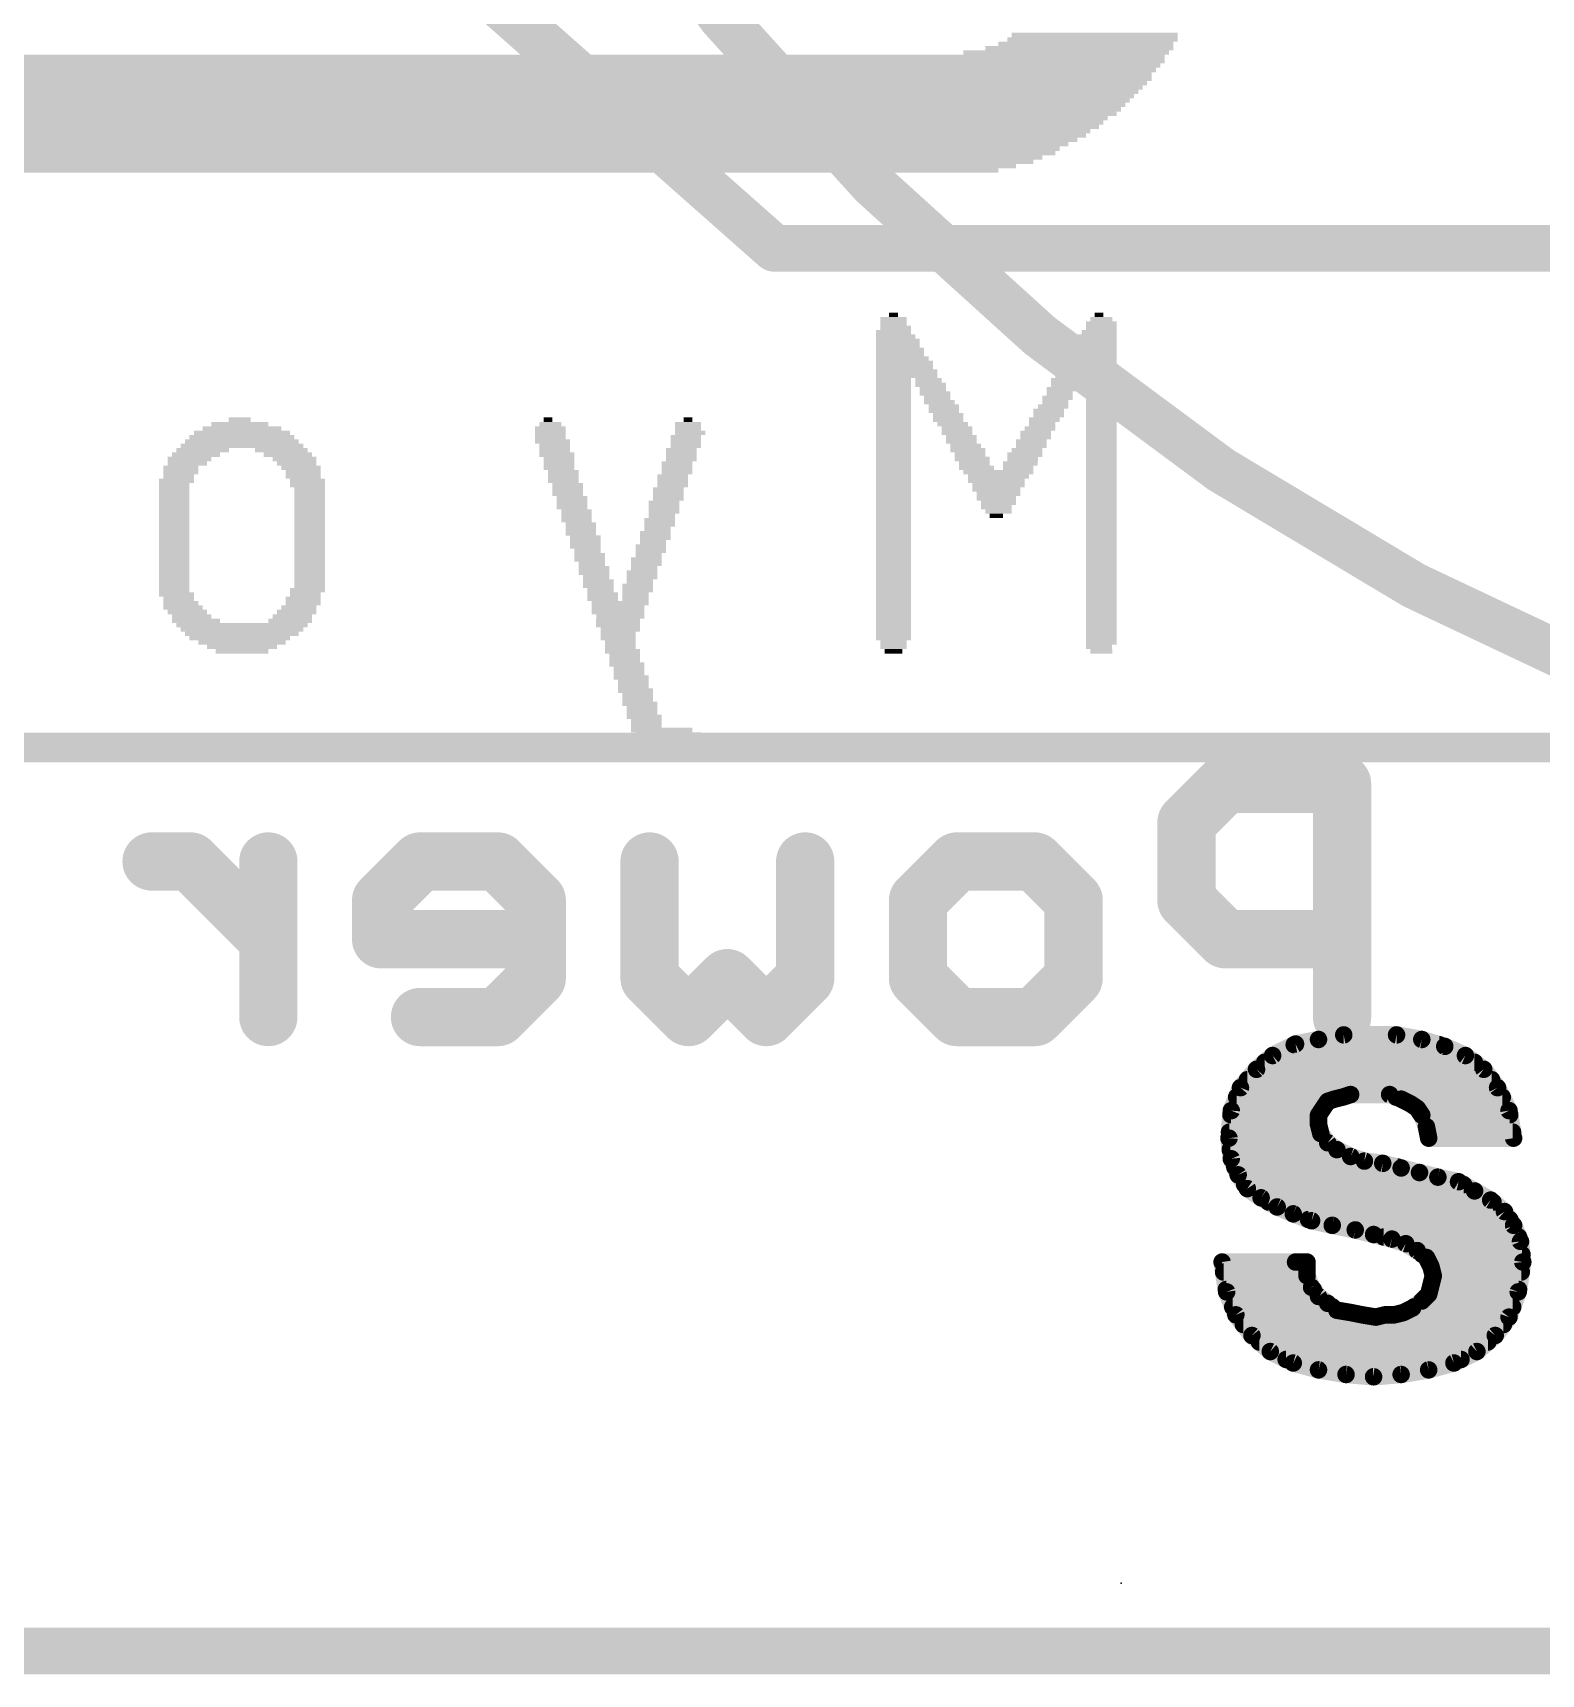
# Model space of a CAD drawing. Extents: x -53 to 61, y -36 to 25.
# Drawn here: x 0.7 to 7.27, y -10.52 to -3.36 of the extents above; entities that cross this region are included whole.
import ezdxf

# ---------------------------------------------------------------- set-up
doc = ezdxf.new("R2010")
doc.units = 0
for name, color, linetype in [('1', 12, 'CONTINUOUS'), ('16', 132, 'CONTINUOUS'), ('20', 53, 'CONTINUOUS'), ('21', 41, 'CONTINUOUS'), ('22', 40, 'CONTINUOUS'), ('23', 53, 'CONTINUOUS'), ('47', 253, 'CONTINUOUS'), ('51', 53, 'CONTINUOUS')]:
    doc.layers.add(name, color=color, linetype=linetype)

# ---------------------------------------------------------------- blocks, each defined once
blk = doc.blocks.new('RECT')
blk.add_solid([(-0.5, -0.5), (0.5, -0.5), (-0.5, 0.5), (0.5, 0.5)])

msp = doc.modelspace()

# ---------------------------------------------------------------- linework, layer by layer
at = {"layer": '1', "const_width": 0.2032}
msp.add_lwpolyline([(-26.162, -10.414), (26.162, -10.414)], dxfattribs=at)
at = {"layer": '16', "const_width": 0.2032}
msp.add_lwpolyline([(-26.162, -10.414), (26.162, -10.414)], dxfattribs=at)
at = {"layer": '20', "const_width": 0.2032}
msp.add_lwpolyline([(-18.2245, -10.414), (18.2245, -10.414)], dxfattribs=at)
at = {"layer": '21'}
for points, const_width in [([(3.93, -4.302), (0.88, -1.602)], 0.2032), ([(18.93, -4.302), (3.93, -4.302)], 0.2032), ([(6.1995, -7.7695), (6.2995, -7.7495)], 0.0762), ([(6.2995, -7.7495), (6.4095, -7.7295)], 0.0762), ([(6.4095, -7.7295), (6.6395, -7.7295)], 0.0762), ([(6.6395, -7.7295), (6.7495, -7.7495)], 0.0762), ([(6.7495, -7.7495), (6.8495, -7.7795)], 0.0762), ([(6.0295, -7.8795), (6.0995, -7.8195)], 0.0762), ([(6.0995, -7.8195), (6.1995, -7.7695)], 0.0762), ([(6.1937, -7.7724), (6.8258, -7.7724)], 0.0762), ([(6.8495, -7.7795), (6.9395, -7.8195)], 0.0762), ([(6.9395, -7.8195), (7.0195, -7.8795)], 0.0762), ([(5.9595, -7.9595), (6.0295, -7.8795)], 0.0762), ([(6.0655, -7.8486), (6.9783, -7.8486)], 0.0762), ([(7.0195, -7.8795), (7.0795, -7.9595)], 0.0762), ([(5.9195, -8.0595), (5.9595, -7.9595)], 0.0762), ([(5.9899, -7.9248), (7.0535, -7.9248)], 0.0762), ([(7.0795, -7.9595), (7.1295, -8.0595)], 0.0762), ([(5.9429, -8.001), (6.4035, -8.001)], 0.0762), ([(6.3195, -8.0495), (6.2995, -8.0795)], 0.0762), ([(6.3395, -8.0195), (6.3195, -8.0495)], 0.0762), ([(6.3695, -8.0095), (6.3395, -8.0195)], 0.0762), ([(6.4095, -7.9995), (6.3695, -8.0095)], 0.0762), ([(6.4395, -7.9895), (6.4095, -7.9995)], 0.0762), ([(6.6095, -7.9895), (6.4395, -7.9895)], 0.0762), ([(6.6595, -8.0095), (6.6095, -7.9895)], 0.0762), ([(6.6383, -8.001), (7.1002, -8.001)], 0.0762), ([(6.6995, -8.0295), (6.6595, -8.0095)], 0.0762), ([(6.7295, -8.0495), (6.6995, -8.0295)], 0.0762), ([(6.7495, -8.0795), (6.7295, -8.0495)], 0.0762), ([(5.9095, -8.1795), (5.9195, -8.0595)], 0.0762), ([(5.918, -8.0772), (6.301, -8.0772)], 0.0762), ([(6.2995, -8.0795), (6.2995, -8.1195)], 0.0762), ([(6.2995, -8.1195), (6.3095, -8.1595)], 0.0762), ([(6.748, -8.0772), (7.1325, -8.0772)], 0.0762), ([(6.7695, -8.1295), (6.7495, -8.0795)], 0.0762), ([(7.1295, -8.0595), (7.1495, -8.1795)], 0.0762), ([(5.9195, -8.2695), (5.9095, -8.1795)], 0.0762), ([(5.9117, -8.1534), (6.308, -8.1534)], 0.0762), ([(6.3095, -8.1595), (6.3395, -8.1995)], 0.0762), ([(6.7795, -8.1795), (6.7695, -8.1295)], 0.0762), ([(6.7743, -8.1534), (7.1452, -8.1534)], 0.0762), ([(7.1495, -8.1795), (6.7795, -8.1795)], 0.0762), ([(5.9151, -8.2296), (6.3797, -8.2296)], 0.0762), ([(6.3395, -8.1995), (6.3795, -8.2295)], 0.0762), ([(6.3795, -8.2295), (6.4395, -8.2595)], 0.0762), ([(6.4395, -8.2595), (6.4995, -8.2795)], 0.0762), ([(5.9495, -8.3395), (5.9195, -8.2695)], 0.0762), ([(5.9351, -8.3058), (6.6447, -8.3058)], 0.0762), ([(6.4995, -8.2795), (6.5795, -8.2895)], 0.0762), ([(6.5795, -8.2895), (6.6595, -8.3095)], 0.0762), ([(6.6595, -8.3095), (6.7395, -8.3295)], 0.0762), ([(6.7395, -8.3295), (6.8195, -8.3495)], 0.0762), ([(5.9895, -8.3995), (5.9495, -8.3395)], 0.0762), ([(5.9778, -8.382), (6.9314, -8.382)], 0.0762), ([(6.0495, -8.4395), (5.9895, -8.3995)], 0.0762), ([(6.8195, -8.3495), (6.9095, -8.3695)], 0.0762), ([(6.9095, -8.3695), (6.9795, -8.4095)], 0.0762), ([(6.1195, -8.4795), (6.0495, -8.4395)], 0.0762), ([(6.0822, -8.4582), (7.0599, -8.4582)], 0.0762), ([(6.9795, -8.4095), (7.0495, -8.4495)], 0.0762), ([(7.0495, -8.4495), (7.1095, -8.4995)], 0.0762), ([(6.1895, -8.5095), (6.1195, -8.4795)], 0.0762), ([(6.2695, -8.5395), (6.1895, -8.5095)], 0.0762), ([(6.2559, -8.5344), (7.1328, -8.5344)], 0.0762), ([(6.3595, -8.5595), (6.2695, -8.5395)], 0.0762), ([(7.1095, -8.4995), (7.1495, -8.5595)], 0.0762), ([(6.4595, -8.5795), (6.3595, -8.5595)], 0.0762), ([(6.5395, -8.5995), (6.4595, -8.5795)], 0.0762), ([(6.6195, -8.6195), (6.5395, -8.5995)], 0.0762), ([(6.5839, -8.6106), (7.1714, -8.6106)], 0.0762), ([(6.6795, -8.6395), (6.6195, -8.6195)], 0.0762), ([(7.1495, -8.5595), (7.1795, -8.6295)], 0.0762), ([(6.7295, -8.6695), (6.6795, -8.6395)], 0.0762), ([(6.7695, -8.6995), (6.7295, -8.6695)], 0.0762), ([(6.7526, -8.6868), (7.1859, -8.6868)], 0.0762), ([(7.1795, -8.6295), (7.1895, -8.7195)], 0.0762), ([(5.8995, -8.8495), (5.8795, -8.7195)], 0.0762), ([(5.8795, -8.7195), (6.1995, -8.7195)], 0.0762), ([(5.8862, -8.763), (6.2495, -8.763)], 0.0762), ([(6.1995, -8.7195), (6.2495, -8.7195)], 0.0762), ([(6.2495, -8.7195), (6.2495, -8.7795)], 0.0762), ([(6.7895, -8.7395), (6.7695, -8.6995)], 0.0762), ([(6.7995, -8.7795), (6.7895, -8.7395)], 0.0762), ([(6.7954, -8.763), (7.1828, -8.763)], 0.0762), ([(7.1895, -8.7195), (7.1695, -8.8495)], 0.0762), ([(6.2495, -8.7795), (6.2695, -8.8295)], 0.0762), ([(6.2695, -8.8295), (6.2995, -8.8695)], 0.0762), ([(6.7795, -8.8595), (6.7895, -8.8195)], 0.0762), ([(6.7895, -8.8195), (6.7995, -8.7795)], 0.0762), ([(5.8979, -8.8392), (6.2768, -8.8392)], 0.0762), ([(5.9395, -8.9495), (5.8995, -8.8495)], 0.0762), ([(6.2995, -8.8695), (6.3395, -8.8995)], 0.0762), ([(6.3395, -8.8995), (6.3795, -8.9295)], 0.0762), ([(6.7095, -8.9195), (6.7495, -8.8895)], 0.0762), ([(6.7495, -8.8895), (6.7795, -8.8595)], 0.0762), ([(6.7846, -8.8392), (7.1711, -8.8392)], 0.0762), ([(7.1695, -8.8495), (7.1295, -8.9595)], 0.0762), ([(5.9259, -8.9154), (6.3607, -8.9154)], 0.0762), ([(6.0095, -9.0395), (5.9395, -8.9495)], 0.0762), ([(6.3795, -8.9295), (6.4395, -8.9395)], 0.0762), ([(6.4395, -8.9395), (6.4895, -8.9495)], 0.0762), ([(6.4895, -8.9495), (6.5495, -8.9595)], 0.0762), ([(6.5495, -8.9595), (6.5895, -8.9495)], 0.0762), ([(6.5895, -8.9495), (6.6295, -8.9495)], 0.0762), ([(6.6295, -8.9495), (6.6695, -8.9395)], 0.0762), ([(6.6695, -8.9395), (6.7095, -8.9195)], 0.0762), ([(6.715, -8.9154), (7.1455, -8.9154)], 0.0762), ([(7.1295, -8.9595), (7.0695, -9.0395)], 0.0762), ([(5.9722, -8.9916), (7.1054, -8.9916)], 0.0762), ([(6.0895, -9.1095), (6.0095, -9.0395)], 0.0762), ([(7.0695, -9.0395), (6.9895, -9.1095)], 0.0762), ([(6.0418, -9.0678), (7.0372, -9.0678)], 0.0762), ([(6.1895, -9.1595), (6.0895, -9.1095)], 0.0762), ([(6.9895, -9.1095), (6.8895, -9.1595)], 0.0762), ([(6.1585, -9.144), (6.9205, -9.144)], 0.0762), ([(6.2995, -9.1895), (6.1895, -9.1595)], 0.0762), ([(6.4195, -9.2095), (6.2995, -9.1895)], 0.0762), ([(6.7795, -9.1895), (6.6595, -9.2095)], 0.0762), ([(6.8895, -9.1595), (6.7795, -9.1895)], 0.0762), ([(6.5395, -9.2195), (6.4195, -9.2095)], 0.0762), ([(6.6595, -9.2095), (6.5395, -9.2195)], 0.0762)]:
    msp.add_lwpolyline(points, dxfattribs=dict(at, const_width=const_width))
for points, const_width in [([(3.93, -4.2512, 1), (3.93, -4.3528)], 0.1016), ([(3.8963, -4.34, 1), (3.9637, -4.264)], 0.1016), ([(6.2961, -7.7308, 1), (6.3029, -7.7682)], 0.0381), ([(6.3032, -7.7682, 1), (6.2958, -7.7308)], 0.0381), ([(6.4095, -7.7105, 1), (6.4095, -7.7486)], 0.0381), ([(6.4129, -7.7482, 1), (6.4061, -7.7108)], 0.0381), ([(6.6429, -7.7108, 1), (6.6361, -7.7482)], 0.0381), ([(6.6395, -7.7486, 1), (6.6395, -7.7105)], 0.0381), ([(6.755, -7.7313, 1), (6.744, -7.7677)], 0.0381), ([(6.7461, -7.7682, 1), (6.7529, -7.7308)], 0.0381), ([(6.091, -7.8025, 1), (6.108, -7.8365)], 0.0381), ([(6.1119, -7.834, 1), (6.0871, -7.805)], 0.0381), ([(6.1937, -7.7534, 1), (6.1937, -7.7915)], 0.0381), ([(6.1958, -7.7508, 1), (6.2032, -7.7882)], 0.0381), ([(6.208, -7.7865, 1), (6.191, -7.7525)], 0.0381), ([(6.8258, -7.7915, 1), (6.8258, -7.7534)], 0.0381), ([(6.8572, -7.7621, 1), (6.8418, -7.7969)], 0.0381), ([(6.844, -7.7977, 1), (6.855, -7.7613)], 0.0381), ([(6.9509, -7.8043, 1), (6.9281, -7.8347)], 0.0381), ([(6.9318, -7.8369, 1), (6.9472, -7.8021)], 0.0381), ([(6.0171, -7.865, 1), (6.0419, -7.894)], 0.0381), ([(6.0438, -7.892, 1), (6.0152, -7.867)], 0.0381), ([(6.0655, -7.8296, 1), (6.0655, -7.8677)], 0.0381), ([(6.9783, -7.8677, 1), (6.9783, -7.8296)], 0.0381), ([(7.0347, -7.8681, 1), (7.0043, -7.8909)], 0.0381), ([(7.0081, -7.8947, 1), (7.0309, -7.8643)], 0.0381), ([(5.9452, -7.947, 1), (5.9738, -7.972)], 0.0381), ([(5.9772, -7.9666, 1), (5.9418, -7.9524)], 0.0381), ([(5.9899, -7.9058, 1), (5.9899, -7.9439)], 0.0381), ([(7.0535, -7.9439, 1), (7.0535, -7.9058)], 0.0381), ([(7.0965, -7.951, 1), (7.0625, -7.968)], 0.0381), ([(7.0643, -7.9709, 1), (7.0947, -7.9481)], 0.0381), ([(5.9429, -7.982, 1), (5.9429, -8.0201)], 0.0381), ([(6.3354, -8.0601, 1), (6.3036, -8.0389)], 0.0381), ([(6.3335, -8.0014, 1), (6.3455, -8.0376)], 0.0381), ([(6.3554, -8.0301, 1), (6.3236, -8.0089)], 0.0381), ([(6.3649, -7.991, 1), (6.3741, -8.028)], 0.0381), ([(6.3755, -8.0276, 1), (6.3635, -7.9914)], 0.0381), ([(6.4035, -7.9814, 1), (6.4155, -8.0176)], 0.0381), ([(6.4035, -8.0201, 1), (6.4035, -7.982)], 0.0381), ([(6.4141, -8.018, 1), (6.4049, -7.981)], 0.0381), ([(6.4395, -7.9705, 1), (6.4395, -8.0085)], 0.0381), ([(6.4455, -8.0076, 1), (6.4335, -7.9714)], 0.0381), ([(6.6166, -7.9718, 1), (6.6024, -8.0072)], 0.0381), ([(6.6095, -8.0085, 1), (6.6095, -7.9705)], 0.0381), ([(6.6383, -7.982, 1), (6.6383, -8.0201)], 0.0381), ([(6.668, -7.9925, 1), (6.651, -8.0265)], 0.0381), ([(6.6524, -8.0272, 1), (6.6666, -7.9918)], 0.0381), ([(6.7101, -8.0136, 1), (6.6889, -8.0454)], 0.0381), ([(6.691, -8.0465, 1), (6.708, -8.0125)], 0.0381), ([(6.7454, -8.0389, 1), (6.7136, -8.0601)], 0.0381), ([(7.1002, -8.0201, 1), (7.1002, -7.982)], 0.0381), ([(5.918, -8.0582, 1), (5.918, -8.0963)], 0.0381), ([(5.9018, -8.0524, 1), (5.9372, -8.0666)], 0.0381), ([(5.9385, -8.0611, 1), (5.9005, -8.0579)], 0.0381), ([(6.2836, -8.0689, 1), (6.3154, -8.0901)], 0.0381), ([(6.3186, -8.0795, 1), (6.2805, -8.0795)], 0.0381), ([(6.318, -8.1149, 1), (6.281, -8.1241)], 0.0381), ([(6.3036, -8.0389, 1), (6.3354, -8.0601)], 0.0381), ([(6.301, -8.0963, 1), (6.301, -8.0582)], 0.0381), ([(6.7189, -8.0654, 1), (6.7401, -8.0336)], 0.0381), ([(6.748, -8.0582, 1), (6.748, -8.0963)], 0.0381), ([(6.7672, -8.0724, 1), (6.7318, -8.0866)], 0.0381), ([(6.7336, -8.0901, 1), (6.7654, -8.0689)], 0.0381), ([(7.1483, -8.0564, 1), (7.1107, -8.0626)], 0.0381), ([(7.1125, -8.068, 1), (7.1465, -8.051)], 0.0381), ([(7.1325, -8.0963, 1), (7.1325, -8.0582)], 0.0381), ([(5.9284, -8.1774, 1), (5.8906, -8.1816)], 0.0381), ([(5.9117, -8.1343, 1), (5.9117, -8.1724)], 0.0381), ([(6.2805, -8.1195, 1), (6.3186, -8.1195)], 0.0381), ([(6.3247, -8.1481, 1), (6.2943, -8.1709)], 0.0381), ([(6.291, -8.1641, 1), (6.328, -8.1549)], 0.0381), ([(6.308, -8.1724, 1), (6.308, -8.1343)], 0.0381), ([(6.7882, -8.1258, 1), (6.7508, -8.1332)], 0.0381), ([(6.7518, -8.1366, 1), (6.7872, -8.1224)], 0.0381), ([(6.7743, -8.1343, 1), (6.7743, -8.1724)], 0.0381), ([(6.7795, -8.1605, 1), (6.7795, -8.1986)], 0.0381), ([(7.1452, -8.1724, 1), (7.1452, -8.1343)], 0.0381), ([(7.1495, -8.1986, 1), (7.1495, -8.1605)], 0.0381), ([(5.8905, -8.1779, 1), (5.9285, -8.1811)], 0.0381), ([(5.9151, -8.2105, 1), (5.9151, -8.2486)], 0.0381), ([(6.3509, -8.1843, 1), (6.3281, -8.2147)], 0.0381), ([(6.3243, -8.2109, 1), (6.3547, -8.1881)], 0.0381), ([(6.388, -8.2125, 1), (6.371, -8.2465)], 0.0381), ([(6.3681, -8.2447, 1), (6.3909, -8.2143)], 0.0381), ([(6.3797, -8.2486, 1), (6.3797, -8.2105)], 0.0381), ([(6.4455, -8.2414, 1), (6.4335, -8.2776)], 0.0381), ([(6.431, -8.2765, 1), (6.448, -8.2425)], 0.0381), ([(6.7608, -8.1832, 1), (6.7982, -8.1758)], 0.0381), ([(7.1307, -8.1826, 1), (7.1683, -8.1764)], 0.0381), ([(5.937, -8.262, 1), (5.902, -8.277)], 0.0381), ([(5.9006, -8.2716, 1), (5.9384, -8.2674)], 0.0381), ([(5.9351, -8.2867, 1), (5.9351, -8.3248)], 0.0381), ([(6.5019, -8.2606, 1), (6.4971, -8.2984)], 0.0381), ([(6.4935, -8.2976, 1), (6.5055, -8.2614)], 0.0381), ([(6.5841, -8.271, 1), (6.5749, -8.308)], 0.0381), ([(6.5771, -8.3084, 1), (6.5819, -8.2706)], 0.0381), ([(6.6641, -8.291, 1), (6.6549, -8.328)], 0.0381), ([(6.6447, -8.3248, 1), (6.6447, -8.2867)], 0.0381), ([(6.6549, -8.328, 1), (6.6641, -8.291)], 0.0381), ([(6.7441, -8.311, 1), (6.7349, -8.348)], 0.0381), ([(6.7349, -8.348, 1), (6.7441, -8.311)], 0.0381), ([(5.9654, -8.3289, 1), (5.9336, -8.3501)], 0.0381), ([(5.932, -8.347, 1), (5.967, -8.332)], 0.0381), ([(5.9778, -8.3629, 1), (5.9778, -8.401)], 0.0381), ([(6.0001, -8.3836, 1), (5.9789, -8.4154)], 0.0381), ([(6.8236, -8.3309, 1), (6.8154, -8.3681)], 0.0381), ([(6.8149, -8.368, 1), (6.8241, -8.331)], 0.0381), ([(6.919, -8.353, 1), (6.9, -8.386)], 0.0381), ([(6.9054, -8.3881, 1), (6.9136, -8.3509)], 0.0381), ([(6.9314, -8.401, 1), (6.9314, -8.3629)], 0.0381), ([(5.9736, -8.4101, 1), (6.0054, -8.3889)], 0.0381), ([(6.059, -8.423, 1), (6.04, -8.456)], 0.0381), ([(6.0389, -8.4554, 1), (6.0601, -8.4236)], 0.0381), ([(6.0822, -8.4391, 1), (6.0822, -8.4772)], 0.0381), ([(6.989, -8.393, 1), (6.97, -8.426)], 0.0381), ([(6.97, -8.426, 1), (6.989, -8.393)], 0.0381), ([(7.0617, -8.4349, 1), (7.0373, -8.4641)], 0.0381), ([(7.04, -8.466, 1), (7.059, -8.433)], 0.0381), ([(7.0599, -8.4772, 1), (7.0599, -8.4391)], 0.0381), ([(6.127, -8.462, 1), (6.112, -8.497)], 0.0381), ([(6.11, -8.496, 1), (6.129, -8.463)], 0.0381), ([(6.1962, -8.4917, 1), (6.1828, -8.5273)], 0.0381), ([(6.182, -8.527, 1), (6.197, -8.492)], 0.0381), ([(6.2559, -8.5153, 1), (6.2559, -8.5534)], 0.0381), ([(6.2736, -8.5209, 1), (6.2654, -8.5581)], 0.0381), ([(6.2628, -8.5573, 1), (6.2762, -8.5217)], 0.0381), ([(7.1254, -8.4889, 1), (7.0936, -8.5101)], 0.0381), ([(7.0973, -8.5141, 1), (7.1217, -8.4849)], 0.0381), ([(7.1328, -8.5534, 1), (7.1328, -8.5153)], 0.0381), ([(6.3632, -8.5408, 1), (6.3558, -8.5782)], 0.0381), ([(6.3554, -8.5781, 1), (6.3636, -8.5409)], 0.0381), ([(6.4641, -8.561, 1), (6.4549, -8.598)], 0.0381), ([(6.4558, -8.5982, 1), (6.4632, -8.5608)], 0.0381), ([(6.5441, -8.581, 1), (6.5349, -8.618)], 0.0381), ([(6.5349, -8.618, 1), (6.5441, -8.581)], 0.0381), ([(6.5839, -8.5915, 1), (6.5839, -8.6296)], 0.0381), ([(6.6255, -8.6014, 1), (6.6135, -8.6376)], 0.0381), ([(6.6149, -8.638, 1), (6.6241, -8.601)], 0.0381), ([(7.167, -8.552, 1), (7.132, -8.567)], 0.0381), ([(7.1336, -8.5701, 1), (7.1654, -8.5489)], 0.0381), ([(7.1714, -8.6296, 1), (7.1714, -8.5915)], 0.0381), ([(6.6893, -8.6232, 1), (6.6697, -8.6558)], 0.0381), ([(6.6735, -8.6576, 1), (6.6855, -8.6214)], 0.0381), ([(6.7409, -8.6543, 1), (6.7181, -8.6847)], 0.0381), ([(6.7197, -8.6858, 1), (6.7393, -8.6532)], 0.0381), ([(6.7526, -8.6677, 1), (6.7526, -8.7058)], 0.0381), ([(7.1984, -8.6274, 1), (7.1606, -8.6316)], 0.0381), ([(7.162, -8.637, 1), (7.197, -8.622)], 0.0381), ([(7.1859, -8.7058, 1), (7.1859, -8.6677)], 0.0381), ([(5.8983, -8.7166, 1), (5.8607, -8.7224)], 0.0381), ([(5.8795, -8.7005, 1), (5.8795, -8.7386)], 0.0381), ([(5.8862, -8.7439, 1), (5.8862, -8.782)], 0.0381), ([(6.1995, -8.7005, 1), (6.1995, -8.7386)], 0.0381), ([(6.1995, -8.7386, 1), (6.1995, -8.7005)], 0.0381), ([(6.2686, -8.7195, 1), (6.2305, -8.7195)], 0.0381), ([(6.2495, -8.7386, 1), (6.2495, -8.7005)], 0.0381), ([(6.2495, -8.782, 1), (6.2495, -8.7439)], 0.0381), ([(6.7865, -8.691, 1), (6.7525, -8.708)], 0.0381), ([(6.7581, -8.7147, 1), (6.7809, -8.6843)], 0.0381), ([(6.808, -8.7349, 1), (6.771, -8.7441)], 0.0381), ([(6.7725, -8.748, 1), (6.8065, -8.731)], 0.0381), ([(6.7954, -8.7439, 1), (6.7954, -8.782)], 0.0381), ([(7.1706, -8.7216, 1), (7.2084, -8.7174)], 0.0381), ([(7.2083, -8.7224, 1), (7.1707, -8.7166)], 0.0381), ([(7.1828, -8.782, 1), (7.1828, -8.7439)], 0.0381), ([(6.2672, -8.7724, 1), (6.2318, -8.7866)], 0.0381), ([(6.2305, -8.7795, 1), (6.2686, -8.7795)], 0.0381), ([(6.2847, -8.8181, 1), (6.2543, -8.8409)], 0.0381), ([(6.771, -8.8149, 1), (6.808, -8.8241)], 0.0381), ([(6.808, -8.8241, 1), (6.771, -8.8149)], 0.0381), ([(6.818, -8.7841, 1), (6.781, -8.7749)], 0.0381), ([(6.781, -8.7841, 1), (6.818, -8.7749)], 0.0381), ([(5.8979, -8.8201, 1), (5.8979, -8.8582)], 0.0381), ([(5.9172, -8.8424, 1), (5.8818, -8.8566)], 0.0381), ([(5.8807, -8.8524, 1), (5.9183, -8.8466)], 0.0381), ([(6.2518, -8.8366, 1), (6.2872, -8.8224)], 0.0381), ([(6.2768, -8.8582, 1), (6.2768, -8.8201)], 0.0381), ([(6.3109, -8.8543, 1), (6.2881, -8.8847)], 0.0381), ([(6.2843, -8.8809, 1), (6.3147, -8.8581)], 0.0381), ([(6.3509, -8.8843, 1), (6.3281, -8.9147)], 0.0381), ([(6.3281, -8.9147, 1), (6.3509, -8.8843)], 0.0381), ([(6.736, -8.876, 1), (6.763, -8.903)], 0.0381), ([(6.7609, -8.9047, 1), (6.7381, -8.8743)], 0.0381), ([(6.761, -8.8549, 1), (6.798, -8.8641)], 0.0381), ([(6.7846, -8.8201, 1), (6.7846, -8.8582)], 0.0381), ([(6.793, -8.873, 1), (6.766, -8.846)], 0.0381), ([(7.1507, -8.8466, 1), (7.1883, -8.8524)], 0.0381), ([(7.1874, -8.856, 1), (7.1516, -8.843)], 0.0381), ([(7.1711, -8.8582, 1), (7.1711, -8.8201)], 0.0381), ([(5.9259, -8.8963, 1), (5.9259, -8.9345)], 0.0381), ([(5.9545, -8.9378, 1), (5.9245, -8.9612)], 0.0381), ([(5.9218, -8.9566, 1), (5.9572, -8.9424)], 0.0381), ([(6.3826, -8.9107, 1), (6.3764, -8.9483)], 0.0381), ([(6.3607, -8.9345, 1), (6.3607, -8.8963)], 0.0381), ([(6.3681, -8.9447, 1), (6.3909, -8.9143)], 0.0381), ([(6.4432, -8.9208, 1), (6.4358, -8.9582)], 0.0381), ([(6.4364, -8.9583, 1), (6.4426, -8.9207)], 0.0381), ([(6.4926, -8.9307, 1), (6.4864, -8.9683)], 0.0381), ([(6.4858, -8.9682, 1), (6.4932, -8.9308)], 0.0381), ([(6.5449, -8.941, 1), (6.5541, -8.978)], 0.0381), ([(6.5464, -8.9783, 1), (6.5526, -8.9407)], 0.0381), ([(6.5895, -8.9305, 1), (6.5895, -8.9686)], 0.0381), ([(6.5941, -8.968, 1), (6.5849, -8.931)], 0.0381), ([(6.6249, -8.931, 1), (6.6341, -8.968)], 0.0381), ([(6.6295, -8.9686, 1), (6.6295, -8.9305)], 0.0381), ([(6.661, -8.9225, 1), (6.678, -8.9565)], 0.0381), ([(6.6741, -8.958, 1), (6.6649, -8.921)], 0.0381), ([(6.6981, -8.9043, 1), (6.7209, -8.9347)], 0.0381), ([(6.715, -8.8963, 1), (6.715, -8.9345)], 0.0381), ([(6.718, -8.9365, 1), (6.701, -8.9025)], 0.0381), ([(7.1116, -8.953, 1), (7.1474, -8.966)], 0.0381), ([(7.1447, -8.9709, 1), (7.1143, -8.9481)], 0.0381), ([(7.1455, -8.9345, 1), (7.1455, -8.8963)], 0.0381), ([(5.9722, -8.9726, 1), (5.9722, -9.0107)], 0.0381), ([(6.022, -9.0252, 1), (5.997, -9.0538)], 0.0381), ([(5.9945, -9.0512, 1), (6.0245, -9.0278)], 0.0381), ([(7.0543, -9.0281, 1), (7.0847, -9.0509)], 0.0381), ([(7.082, -9.0538, 1), (7.057, -9.0252)], 0.0381), ([(7.1054, -9.0107, 1), (7.1054, -8.9726)], 0.0381), ([(6.0418, -9.0488, 1), (6.0418, -9.0869)], 0.0381), ([(6.098, -9.0925, 1), (6.081, -9.1265)], 0.0381), ([(6.077, -9.1238, 1), (6.102, -9.0952)], 0.0381), ([(6.977, -9.0952, 1), (7.002, -9.1238)], 0.0381), ([(6.998, -9.1265, 1), (6.981, -9.0925)], 0.0381), ([(7.0372, -9.0869, 1), (7.0372, -9.0488)], 0.0381), ([(6.1585, -9.125, 1), (6.1585, -9.1631)], 0.0381), ([(6.1945, -9.1411, 1), (6.1845, -9.1779)], 0.0381), ([(6.181, -9.1765, 1), (6.198, -9.1425)], 0.0381), ([(6.3026, -9.1707, 1), (6.2964, -9.2083)], 0.0381), ([(6.2945, -9.2079, 1), (6.3045, -9.1711)], 0.0381), ([(6.7745, -9.1711, 1), (6.7845, -9.2079)], 0.0381), ([(6.7826, -9.2083, 1), (6.7764, -9.1707)], 0.0381), ([(6.881, -9.1425, 1), (6.898, -9.1765)], 0.0381), ([(6.8945, -9.1779, 1), (6.8845, -9.1411)], 0.0381), ([(6.9205, -9.1631, 1), (6.9205, -9.125)], 0.0381), ([(6.4211, -9.1905, 1), (6.4179, -9.2285)], 0.0381), ([(6.4164, -9.2283, 1), (6.4226, -9.1907)], 0.0381), ([(6.5379, -9.2005, 1), (6.5411, -9.2385)], 0.0381), ([(6.5379, -9.2385, 1), (6.5411, -9.2005)], 0.0381), ([(6.6564, -9.1907, 1), (6.6626, -9.2283)], 0.0381), ([(6.6611, -9.2285, 1), (6.6579, -9.1905)], 0.0381)]:
    msp.add_lwpolyline(points, format="xyb", dxfattribs=dict(at, const_width=const_width))
at = {"layer": '22', "const_width": 0.254}
for points in [[(5.8937, -6.6349), (5.7242, -6.8044)], [(6.4021, -6.6349), (5.8937, -6.6349)], [(6.4021, -7.6518), (6.4021, -6.6349)], [(5.7242, -6.8044), (5.7242, -7.1433)], [(1.3856, -6.9738), (1.2161, -6.9738)], [(1.7246, -7.3128), (1.3856, -6.9738)], [(1.7246, -7.6518), (1.7246, -6.9738)], [(2.3855, -6.9738), (2.216, -7.1433)], [(2.7245, -6.9738), (2.3855, -6.9738)], [(2.894, -7.1433), (2.7245, -6.9738)], [(3.3854, -7.4823), (3.3854, -6.9738)], [(4.0634, -6.9738), (4.0634, -7.4823)], [(4.5548, -7.1433), (4.7243, -6.9738)], [(4.7243, -6.9738), (5.0633, -6.9738)], [(5.0633, -6.9738), (5.2328, -7.1433)], [(2.216, -7.1433), (2.216, -7.3128)], [(2.894, -7.4823), (2.894, -7.1433)], [(4.5548, -7.4823), (4.5548, -7.1433)], [(5.2328, -7.1433), (5.2328, -7.4823)], [(5.7242, -7.1433), (5.8937, -7.3128)], [(2.216, -7.3128), (2.894, -7.3128)], [(5.8937, -7.3128), (6.4021, -7.3128)], [(2.7245, -7.6518), (2.894, -7.4823)], [(3.5549, -7.6518), (3.3854, -7.4823)], [(3.7244, -7.4823), (3.5549, -7.6518)], [(3.8939, -7.6518), (3.7244, -7.4823)], [(4.0634, -7.4823), (3.8939, -7.6518)], [(4.7243, -7.6518), (4.5548, -7.4823)], [(5.2328, -7.4823), (5.0633, -7.6518)], [(2.3855, -7.6518), (2.7245, -7.6518)], [(5.0633, -7.6518), (4.7243, -7.6518)]]:
    msp.add_lwpolyline(points, dxfattribs=at)
at = {"layer": '22', "const_width": 0.127}
for points in [[(5.8937, -6.5714, 1), (5.8937, -6.6984)], [(5.9386, -6.6798, 1), (5.8488, -6.59)], [(6.4656, -6.6349, 1), (6.3386, -6.6349)], [(6.4021, -6.6984, 1), (6.4021, -6.5714)], [(5.7877, -6.8044, 1), (5.6607, -6.8044)], [(5.6793, -6.7595, 1), (5.7691, -6.8493)], [(1.2161, -6.9103, 1), (1.2161, -7.0373)], [(1.4305, -6.9289, 1), (1.3407, -7.0187)], [(1.3856, -7.0373, 1), (1.3856, -6.9103)], [(1.7881, -6.9738, 1), (1.6611, -6.9738)], [(2.3855, -6.9103, 1), (2.3855, -7.0373)], [(2.4304, -7.0187, 1), (2.3406, -6.9289)], [(2.7694, -6.9289, 1), (2.6796, -7.0187)], [(2.7245, -7.0373, 1), (2.7245, -6.9103)], [(3.4489, -6.9738, 1), (3.3219, -6.9738)], [(4.1269, -6.9738, 1), (3.9999, -6.9738)], [(4.7243, -6.9103, 1), (4.7243, -7.0373)], [(4.7692, -7.0187, 1), (4.6794, -6.9289)], [(5.1082, -6.9289, 1), (5.0184, -7.0187)], [(5.0633, -7.0373, 1), (5.0633, -6.9103)], [(2.2795, -7.1433, 1), (2.1525, -7.1433)], [(2.1711, -7.0984, 1), (2.2609, -7.1882)], [(2.9575, -7.1433, 1), (2.8305, -7.1433)], [(2.8491, -7.1882, 1), (2.9389, -7.0984)], [(4.6183, -7.1433, 1), (4.4913, -7.1433)], [(4.5099, -7.0984, 1), (4.5997, -7.1882)], [(5.2963, -7.1433, 1), (5.1692, -7.1433)], [(5.1878, -7.1882, 1), (5.2777, -7.0984)], [(5.7691, -7.0984, 1), (5.6793, -7.1882)], [(5.6607, -7.1433, 1), (5.7877, -7.1433)], [(1.6797, -7.3577, 1), (1.7695, -7.2679)], [(2.216, -7.2493, 1), (2.216, -7.3763)], [(2.894, -7.3763, 1), (2.894, -7.2493)], [(5.8937, -7.2493, 1), (5.8937, -7.3763)], [(5.8488, -7.3577, 1), (5.9386, -7.2679)], [(6.4021, -7.3763, 1), (6.4021, -7.2493)], [(2.1525, -7.3128, 1), (2.2795, -7.3128)], [(2.9389, -7.5272, 1), (2.8491, -7.4374)], [(3.4303, -7.4374, 1), (3.3405, -7.5272)], [(3.7693, -7.4374, 1), (3.6795, -7.5272)], [(3.7693, -7.5272, 1), (3.6795, -7.4374)], [(4.1083, -7.5272, 1), (4.0185, -7.4374)], [(4.5997, -7.4374, 1), (4.5099, -7.5272)], [(5.2777, -7.5272, 1), (5.1878, -7.4374)], [(2.8305, -7.4823, 1), (2.9575, -7.4823)], [(3.3219, -7.4823, 1), (3.4489, -7.4823)], [(3.9999, -7.4823, 1), (4.1269, -7.4823)], [(4.4913, -7.4823, 1), (4.6183, -7.4823)], [(5.1692, -7.4823, 1), (5.2963, -7.4823)], [(2.3855, -7.5883, 1), (2.3855, -7.7153)], [(2.6796, -7.6068, 1), (2.7694, -7.6967)], [(2.7245, -7.7153, 1), (2.7245, -7.5883)], [(3.51, -7.6068, 1), (3.5998, -7.6967)], [(3.51, -7.6967, 1), (3.5998, -7.6068)], [(3.849, -7.6068, 1), (3.9388, -7.6967)], [(3.849, -7.6967, 1), (3.9388, -7.6068)], [(4.7243, -7.5883, 1), (4.7243, -7.7153)], [(4.6794, -7.6967, 1), (4.7692, -7.6068)], [(5.0184, -7.6068, 1), (5.1082, -7.6967)], [(5.0633, -7.7153, 1), (5.0633, -7.5883)], [(1.6611, -7.6518, 1), (1.7881, -7.6518)], [(6.3386, -7.6518, 1), (6.4656, -7.6518)]]:
    msp.add_lwpolyline(points, format="xyb", dxfattribs=at)
at = {"layer": '23'}
msp.add_point((5.4395, -10.1195), dxfattribs=at)
at = {"layer": '47', "const_width": 0.13}
msp.add_lwpolyline([(22.098, -6.477), (-30.144, -6.477)], dxfattribs=at)
at = {"layer": '51', "const_width": 0.2032}
msp.add_lwpolyline([(11.43, -6.952, 1), (11.43, 13.048, 1), (11.43, -6.952)], format="xyb", dxfattribs=at)

# ---------------------------------------------------------------- block references
at = {"layer": '22', "yscale": 0.0191, "rotation": 180}
for p, xscale in [((5.2578, -3.429), 0.8192), ((5.2864, -3.41), 0.762), ((5.315, -3.3909), 0.7429), ((5.3245, -3.3719), 0.7239), ((-0.0381, -3.4671), 11.3347), ((-0.0286, -3.4862), 11.3157), ((-0.0286, -3.5052), 11.2776), ((5.2007, -3.4481), 0.8954), ((-0.0286, -3.5243), 11.2395), ((-0.0381, -3.5433), 11.2205), ((-0.0286, -3.5624), 11.2014), ((-0.0286, -3.5814), 11.1633), ((-0.0286, -3.6005), 11.1252), ((-0.0286, -3.6195), 11.0871), ((-0.0286, -3.6386), 11.049), ((-0.0286, -3.6576), 11.0109), ((-0.0286, -3.6766), 10.9728), ((-0.0286, -3.6957), 10.9347), ((-0.0286, -3.7147), 10.8966), ((-0.0286, -3.7338), 10.8204), ((-0.0286, -3.7529), 10.7823), ((-0.0286, -3.7719), 10.7442), ((-0.0381, -3.791), 10.6871), ((-0.0381, -3.81), 10.649), ((-0.0381, -3.8291), 10.5728), ((-0.0381, -3.8481), 10.4966), ((-0.0381, -3.8672), 10.4204), ((-0.0286, -3.8862), 10.3632), ((-0.0381, -3.9053), 10.268), ((-0.0381, -3.9243), 10.1918), ((-0.0286, -3.9434), 10.0203), ((-0.0381, -3.9624), 9.887), ((4.4482, -4.6101), 0.1143), ((4.4482, -4.6292), 0.1143), ((4.4577, -4.6482), 0.1333), ((4.4482, -4.5911), 0.0381), ((5.3531, -4.6292), 0.1333), ((5.3531, -4.6482), 0.1333), ((5.3531, -4.6101), 0.0953), ((5.3435, -4.5911), 0.0381), ((4.4482, -4.6673), 0.1524), ((4.4577, -4.6863), 0.1715), ((4.4672, -4.7054), 0.1905), ((4.4672, -4.7244), 0.1905), ((5.3245, -4.7244), 0.1905), ((5.334, -4.6863), 0.1715), ((5.334, -4.7054), 0.1715), ((5.3435, -4.6673), 0.1524), ((4.4768, -4.7435), 0.2096), ((4.4768, -4.7625), 0.2096), ((4.4863, -4.7816), 0.2286), ((4.4958, -4.8006), 0.2477), ((5.3054, -4.7816), 0.2286), ((5.3054, -4.8006), 0.2286), ((5.315, -4.7625), 0.2096), ((5.3245, -4.7435), 0.1905), ((4.4958, -4.8197), 0.2477), ((4.5053, -4.8387), 0.2667), ((4.5053, -4.8578), 0.2667), ((5.2864, -4.8578), 0.2667), ((5.2959, -4.8197), 0.2477), ((5.2959, -4.8387), 0.2477), ((4.4482, -4.8768), 0.1524), ((4.4482, -4.8959), 0.1524), ((4.4482, -4.9149), 0.1524), ((4.4482, -4.934), 0.1524), ((4.6006, -4.8768), 0.1143), ((4.6101, -4.8959), 0.1333), ((4.6196, -4.9149), 0.1143), ((4.6292, -4.934), 0.1333), ((5.1816, -4.9149), 0.1333), ((5.1721, -4.934), 0.1143), ((5.1911, -4.8959), 0.1143), ((5.2007, -4.8768), 0.1333), ((5.3531, -4.8768), 0.1333), ((5.3531, -4.8959), 0.1333), ((5.3531, -4.9149), 0.1333), ((5.3531, -4.934), 0.1333), ((4.4482, -4.953), 0.1524), ((4.4482, -4.9721), 0.1524), ((4.4482, -4.9911), 0.1524), ((4.4482, -5.0102), 0.1524), ((4.6387, -4.953), 0.1143), ((4.6482, -4.9721), 0.1333), ((4.6673, -4.9911), 0.1333), ((4.6673, -5.0102), 0.1333), ((5.1245, -5.0102), 0.1333), ((5.1435, -4.9911), 0.1333), ((5.153, -4.9721), 0.1143), ((5.1626, -4.953), 0.1333), ((5.3531, -4.953), 0.1333), ((5.3531, -4.9721), 0.1333), ((5.3531, -4.9911), 0.1333), ((5.3531, -5.0102), 0.1333), ((1.6097, -5.0864), 0.3429), ((1.6002, -5.0673), 0.2477), ((1.6002, -5.0483), 0.0953), ((2.9527, -5.0864), 0.1333), ((2.9527, -5.0673), 0.0953), ((2.9432, -5.0483), 0.0381), ((3.5528, -5.0673), 0.1143), ((3.5528, -5.0864), 0.1143), ((3.5528, -5.0483), 0.0381), ((4.4482, -5.0292), 0.1524), ((4.4482, -5.0483), 0.1524), ((4.4482, -5.0673), 0.1524), ((4.4482, -5.0864), 0.1524), ((4.6863, -5.0292), 0.1333), ((4.6863, -5.0483), 0.1333), ((4.7054, -5.0673), 0.1333), ((4.7244, -5.0864), 0.1333), ((5.0864, -5.0864), 0.1333), ((5.1054, -5.0483), 0.1333), ((5.0959, -5.0673), 0.1143), ((5.1245, -5.0292), 0.1333), ((5.3531, -5.0292), 0.1333), ((5.3531, -5.0483), 0.1333), ((5.3531, -5.0673), 0.1333), ((5.3531, -5.0864), 0.1333), ((1.6097, -5.1435), 0.4953), ((1.6097, -5.1245), 0.4572), ((1.6097, -5.1054), 0.4191), ((2.9527, -5.1054), 0.1333), ((2.9527, -5.1245), 0.1333), ((2.9623, -5.1435), 0.1524), ((3.5433, -5.1245), 0.1333), ((3.5433, -5.1435), 0.1333), ((3.5624, -5.1054), 0.1333), ((4.4482, -5.1054), 0.1524), ((4.4482, -5.1245), 0.1524), ((4.4482, -5.1435), 0.1524), ((4.7244, -5.1054), 0.1333), ((4.7435, -5.1245), 0.1333), ((4.7435, -5.1435), 0.1333), ((5.0483, -5.1435), 0.1333), ((5.0673, -5.1054), 0.1333), ((5.0673, -5.1245), 0.1333), ((5.3531, -5.1054), 0.1333), ((5.3531, -5.1245), 0.1333), ((5.3531, -5.1435), 0.1333), ((1.3811, -5.2197), 0.1905), ((1.4097, -5.2007), 0.2096), ((1.4383, -5.1816), 0.2286), ((1.6097, -5.1626), 0.5334), ((1.7812, -5.1816), 0.2286), ((1.8098, -5.2007), 0.2096), ((1.8383, -5.2197), 0.1905), ((2.9718, -5.1626), 0.1333), ((2.9718, -5.1816), 0.1333), ((2.9813, -5.2007), 0.1524), ((2.9909, -5.2197), 0.1333), ((3.5243, -5.1816), 0.1333), ((3.5243, -5.2007), 0.1333), ((3.5243, -5.2197), 0.1333), ((3.5433, -5.1626), 0.1333), ((4.4482, -5.1626), 0.1524), ((4.4482, -5.1816), 0.1524), ((4.4482, -5.2007), 0.1524), ((4.4482, -5.2197), 0.1524), ((4.772, -5.1816), 0.1524), ((4.7625, -5.1626), 0.1333), ((4.7816, -5.2007), 0.1333), ((4.7911, -5.2197), 0.1524), ((5.0197, -5.2007), 0.1524), ((5.0102, -5.2197), 0.1333), ((5.0292, -5.1816), 0.1333), ((5.0483, -5.1626), 0.1333), ((5.3531, -5.1626), 0.1333), ((5.3531, -5.1816), 0.1333), ((5.3531, -5.2007), 0.1333), ((5.3531, -5.2197), 0.1333), ((1.343, -5.2578), 0.1524), ((1.343, -5.2769), 0.1524), ((1.3335, -5.2959), 0.1333), ((1.3716, -5.2388), 0.1715), ((1.8478, -5.2388), 0.1715), ((1.8669, -5.2578), 0.1715), ((1.8764, -5.2769), 0.1524), ((1.8764, -5.2959), 0.1524), ((2.9909, -5.2388), 0.1333), ((2.9909, -5.2578), 0.1333), ((3.0099, -5.2769), 0.1333), ((3.0099, -5.2959), 0.1333), ((3.4862, -5.2959), 0.1333), ((3.5052, -5.2388), 0.1333), ((3.5052, -5.2578), 0.1333), ((3.5052, -5.2769), 0.1333), ((4.4482, -5.2388), 0.1524), ((4.4482, -5.2578), 0.1524), ((4.4482, -5.2769), 0.1524), ((4.4482, -5.2959), 0.1524), ((4.8101, -5.2578), 0.1524), ((4.8006, -5.2388), 0.1333), ((4.9054, -5.2769), 0.3048), ((4.9054, -5.2959), 0.2667), ((5.0006, -5.2388), 0.1524), ((4.9911, -5.2578), 0.1333), ((5.3531, -5.2388), 0.1333), ((5.3531, -5.2578), 0.1333), ((5.3531, -5.2769), 0.1333), ((5.3531, -5.2959), 0.1333), ((1.324, -5.315), 0.1524), ((1.3145, -5.334), 0.1333), ((1.3145, -5.3531), 0.1333), ((1.3145, -5.3721), 0.1333), ((1.8955, -5.315), 0.1524), ((1.8955, -5.334), 0.1524), ((1.905, -5.3531), 0.1333), ((1.905, -5.3721), 0.1333), ((3.0099, -5.315), 0.1333), ((3.029, -5.334), 0.1333), ((3.029, -5.3531), 0.1333), ((3.029, -5.3721), 0.1333), ((3.4671, -5.3531), 0.1333), ((3.4671, -5.3721), 0.1333), ((3.4862, -5.315), 0.1333), ((3.4862, -5.334), 0.1333), ((4.4482, -5.315), 0.1524), ((4.4482, -5.334), 0.1524), ((4.4482, -5.3531), 0.1524), ((4.4482, -5.3721), 0.1524), ((4.8959, -5.315), 0.2477), ((4.9054, -5.334), 0.2286), ((4.8959, -5.3531), 0.2096), ((4.9054, -5.3721), 0.1905), ((5.3531, -5.315), 0.1333), ((5.3531, -5.334), 0.1333), ((5.3531, -5.3531), 0.1333), ((5.3531, -5.3721), 0.1333), ((1.3145, -5.3912), 0.1333), ((1.3145, -5.4102), 0.1333), ((1.3145, -5.4293), 0.1333), ((1.905, -5.3912), 0.1333), ((1.905, -5.4102), 0.1333), ((1.905, -5.4293), 0.1333), ((3.048, -5.3912), 0.1333), ((3.048, -5.4102), 0.1333), ((3.048, -5.4293), 0.1333), ((3.4481, -5.4102), 0.1333), ((3.4481, -5.4293), 0.1333), ((3.4671, -5.3912), 0.1333), ((4.4482, -5.3912), 0.1524), ((4.4482, -5.4102), 0.1524), ((4.4482, -5.4293), 0.1524), ((4.8959, -5.3912), 0.1715), ((4.9054, -5.4102), 0.1524), ((4.8959, -5.4293), 0.1333), ((5.3531, -5.3912), 0.1333), ((5.3531, -5.4102), 0.1333), ((5.3531, -5.4293), 0.1333), ((1.3145, -5.4483), 0.1333), ((1.3145, -5.4674), 0.1333), ((1.3145, -5.4864), 0.1333), ((1.3145, -5.5055), 0.1333), ((1.905, -5.4483), 0.1333), ((1.905, -5.4674), 0.1333), ((1.905, -5.4864), 0.1333), ((1.905, -5.5055), 0.1333), ((3.0671, -5.4483), 0.1333), ((3.0671, -5.4674), 0.1333), ((3.0671, -5.4864), 0.1333), ((3.0861, -5.5055), 0.1333), ((3.429, -5.4864), 0.1333), ((3.429, -5.5055), 0.1333), ((3.4385, -5.4674), 0.1143), ((3.4481, -5.4483), 0.1333), ((4.4482, -5.4483), 0.1524), ((4.4482, -5.4674), 0.1524), ((4.4482, -5.4864), 0.1524), ((4.4482, -5.5055), 0.1524), ((4.9054, -5.4483), 0.1143), ((4.8959, -5.4674), 0.0571), ((5.3531, -5.4483), 0.1333), ((5.3531, -5.4674), 0.1333), ((5.3531, -5.4864), 0.1333), ((5.3531, -5.5055), 0.1333), ((1.3145, -5.5245), 0.1333), ((1.3145, -5.5436), 0.1333), ((1.3145, -5.5626), 0.1333), ((1.3145, -5.5817), 0.1333), ((1.905, -5.5245), 0.1333), ((1.905, -5.5436), 0.1333), ((1.905, -5.5626), 0.1333), ((1.905, -5.5817), 0.1333), ((3.0861, -5.5245), 0.1333), ((3.0861, -5.5436), 0.1333), ((3.1052, -5.5626), 0.1333), ((3.1052, -5.5817), 0.1333), ((3.4004, -5.5817), 0.1143), ((3.41, -5.5436), 0.1333), ((3.41, -5.5626), 0.1333), ((3.4195, -5.5245), 0.1143), ((4.4482, -5.5245), 0.1524), ((4.4482, -5.5436), 0.1524), ((4.4482, -5.5626), 0.1524), ((4.4482, -5.5817), 0.1524), ((5.3531, -5.5245), 0.1333), ((5.3531, -5.5436), 0.1333), ((5.3531, -5.5626), 0.1333), ((5.3531, -5.5817), 0.1333), ((1.3145, -5.6007), 0.1333), ((1.3145, -5.6198), 0.1333), ((1.3145, -5.6388), 0.1333), ((1.3145, -5.6579), 0.1333), ((1.905, -5.6007), 0.1333), ((1.905, -5.6198), 0.1333), ((1.905, -5.6388), 0.1333), ((1.905, -5.6579), 0.1333), ((3.1052, -5.6007), 0.1333), ((3.1147, -5.6198), 0.1143), ((3.1242, -5.6388), 0.1333), ((3.1242, -5.6579), 0.1333), ((3.3719, -5.6579), 0.1333), ((3.3909, -5.6007), 0.1333), ((3.3909, -5.6198), 0.1333), ((3.3814, -5.6388), 0.1143), ((4.4482, -5.6007), 0.1524), ((4.4482, -5.6198), 0.1524), ((4.4482, -5.6388), 0.1524), ((4.4482, -5.6579), 0.1524), ((5.3531, -5.6007), 0.1333), ((5.3531, -5.6198), 0.1333), ((5.3531, -5.6388), 0.1333), ((5.3531, -5.6579), 0.1333), ((1.3145, -5.6769), 0.1333), ((1.3145, -5.6959), 0.1333), ((1.3145, -5.715), 0.1333), ((1.905, -5.6769), 0.1333), ((1.905, -5.6959), 0.1333), ((1.905, -5.715), 0.1333), ((3.1337, -5.6769), 0.1143), ((3.1433, -5.6959), 0.1333), ((3.1433, -5.715), 0.1333), ((3.3528, -5.715), 0.1333), ((3.3623, -5.6959), 0.1143), ((3.3719, -5.6769), 0.1333), ((4.4482, -5.6769), 0.1524), ((4.4482, -5.6959), 0.1524), ((4.4482, -5.715), 0.1524), ((5.3531, -5.6769), 0.1333), ((5.3531, -5.6959), 0.1333), ((5.3531, -5.715), 0.1333), ((1.3145, -5.734), 0.1333), ((1.3145, -5.7531), 0.1333), ((1.3145, -5.7721), 0.1333), ((1.3145, -5.7912), 0.1333), ((1.8955, -5.7912), 0.1524), ((1.905, -5.734), 0.1333), ((1.905, -5.7531), 0.1333), ((1.905, -5.7721), 0.1333), ((3.1528, -5.734), 0.1143), ((3.1623, -5.7531), 0.1333), ((3.1623, -5.7721), 0.1333), ((3.1718, -5.7912), 0.1143), ((3.3338, -5.7721), 0.1333), ((3.3338, -5.7912), 0.1333), ((3.3528, -5.734), 0.1333), ((3.3433, -5.7531), 0.1143), ((4.4482, -5.734), 0.1524), ((4.4482, -5.7531), 0.1524), ((4.4482, -5.7721), 0.1524), ((4.4482, -5.7912), 0.1524), ((5.3531, -5.734), 0.1333), ((5.3531, -5.7531), 0.1333), ((5.3531, -5.7721), 0.1333), ((5.3531, -5.7912), 0.1333), ((1.324, -5.8102), 0.1524), ((1.3335, -5.8293), 0.1333), ((1.343, -5.8483), 0.1524), ((1.3526, -5.8674), 0.1715), ((1.8574, -5.8674), 0.1524), ((1.8764, -5.8293), 0.1524), ((1.8764, -5.8483), 0.1524), ((1.886, -5.8102), 0.1333), ((3.1814, -5.8102), 0.1333), ((3.1814, -5.8293), 0.1333), ((3.248, -5.8674), 0.2286), ((3.2576, -5.8483), 0.2477), ((3.3242, -5.8102), 0.1143), ((3.3242, -5.8293), 0.1143), ((4.4482, -5.8102), 0.1524), ((4.4482, -5.8293), 0.1524), ((4.4482, -5.8483), 0.1524), ((4.4482, -5.8674), 0.1524), ((5.3531, -5.8102), 0.1333), ((5.3531, -5.8293), 0.1333), ((5.3531, -5.8483), 0.1333), ((5.3531, -5.8674), 0.1333), ((1.3716, -5.8864), 0.1715), ((1.4097, -5.9245), 0.2096), ((1.3907, -5.9055), 0.1715), ((1.6097, -5.9436), 0.5715), ((1.8193, -5.9245), 0.1905), ((1.8288, -5.9055), 0.1715), ((1.8478, -5.8864), 0.1715), ((3.248, -5.8864), 0.2286), ((3.2576, -5.9055), 0.2096), ((3.248, -5.9245), 0.1905), ((3.248, -5.9436), 0.1905), ((4.4482, -5.8864), 0.1524), ((4.4482, -5.9055), 0.1524), ((4.4482, -5.9245), 0.1524), ((4.4482, -5.9436), 0.1524), ((5.3531, -5.8864), 0.1333), ((5.3531, -5.9055), 0.1333), ((5.3531, -5.9245), 0.1333), ((5.3531, -5.9436), 0.1333), ((1.6097, -5.9627), 0.5334), ((1.6097, -5.9817), 0.4953), ((1.6002, -6.0008), 0.4382), ((3.248, -5.9817), 0.1524), ((3.248, -6.0008), 0.1524), ((3.2576, -5.9627), 0.1715), ((4.4482, -5.9627), 0.1524), ((4.4482, -5.9817), 0.1524), ((4.4482, -6.0008), 0.1524), ((5.3531, -5.9627), 0.1333), ((5.3531, -5.9817), 0.1333), ((5.3531, -6.0008), 0.1333), ((1.6097, -6.0198), 0.381), ((1.6097, -6.0389), 0.3048), ((1.6097, -6.0579), 0.2286), ((3.2576, -6.0198), 0.1333), ((3.2576, -6.0389), 0.1333), ((3.2671, -6.0579), 0.1524), ((3.2766, -6.077), 0.1333), ((4.4482, -6.0198), 0.1143), ((4.4482, -6.0389), 0.1143), ((4.4482, -6.0579), 0.0762), ((5.3435, -6.0389), 0.1143), ((5.3531, -6.0198), 0.1333), ((5.3531, -6.0579), 0.0953), ((3.2861, -6.1151), 0.1524), ((3.2766, -6.096), 0.1333), ((3.2957, -6.1341), 0.1333), ((3.2957, -6.1532), 0.1333), ((3.3052, -6.1722), 0.1524), ((3.3242, -6.2294), 0.1524), ((3.3147, -6.1913), 0.1333), ((3.3147, -6.2103), 0.1333), ((3.3338, -6.2484), 0.1333), ((3.3338, -6.2675), 0.1333), ((3.3433, -6.2865), 0.1524), ((3.3528, -6.3056), 0.1333), ((3.3528, -6.3246), 0.1333), ((3.3623, -6.3437), 0.1524), ((3.3719, -6.3627), 0.1333), ((3.4385, -6.4008), 0.2667), ((3.3719, -6.3818), 0.1333), ((3.4671, -6.4199), 0.2858), ((3.4671, -6.4389), 0.2858), ((3.4766, -6.458), 0.3048), ((3.4766, -6.477), 0.2667), ((3.4766, -6.4961), 0.2667), ((3.4766, -6.5151), 0.2286)]:
    msp.add_blockref('RECT', p, dxfattribs=dict(at, xscale=xscale))

doc.saveas('drawing.dxf')
